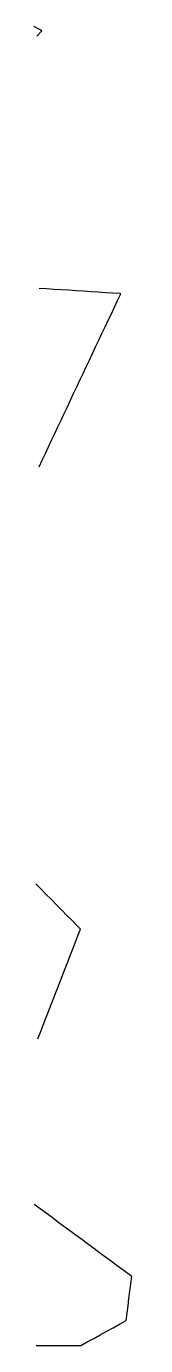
# Model space of a CAD drawing. Header units: millimetres. Extents: x 32 to 3054, y 42 to 5568.
# Drawn here: x 1944.5 to 1956.9, y 5079.2 to 5258.5 of the extents above; entities that cross this region are included whole.
import ezdxf

# ---------------------------------------------------------------- set-up
doc = ezdxf.new("R2010")
doc.units = ezdxf.units.MM
doc.layers.add('ALL_ISLANDS', color=7, linetype='Continuous')
doc.layers.add('OUTLINE_ISLAND_01', color=7, linetype='Continuous')

msp = doc.modelspace()

# ---------------------------------------------------------------- linework, layer by layer
at = {"layer": 'ALL_ISLANDS'}
for points in [[(1944.0515, 5257.124), (1944.7283, 5257.8601), (1944.5183, 5257.9774), (1943.6452, 5258.4649)], [(1944.3623, 5198.615), (1944.788, 5199.5199), (1945.2137, 5200.4248), (1945.6394, 5201.3296), (1946.0651, 5202.2345), (1946.4908, 5203.1393), (1946.9165, 5204.0442), (1947.3422, 5204.9491), (1947.7679, 5205.8539), (1948.1936, 5206.7588), (1948.6194, 5207.6636), (1949.0451, 5208.5685), (1949.4708, 5209.4734), (1949.8965, 5210.3782), (1950.3222, 5211.2831), (1950.7479, 5212.1879), (1951.1736, 5213.0928), (1951.5993, 5213.9977), (1952.025, 5214.9025), (1952.4508, 5215.8074), (1952.8765, 5216.7122), (1953.3022, 5217.6171), (1953.7279, 5218.522), (1954.1536, 5219.4268), (1954.5793, 5220.3317), (1955.005, 5221.2365), (1955.4307, 5222.1414), (1955.3554, 5222.1463), (1954.3575, 5222.2114), (1953.3596, 5222.2765), (1952.3617, 5222.3416), (1951.3638, 5222.4067), (1950.366, 5222.4718), (1949.3681, 5222.5369), (1948.3702, 5222.602), (1947.3723, 5222.6671), (1946.3744, 5222.7322), (1945.3766, 5222.7973), (1944.3787, 5222.8624)], [(1944.1818, 5120.8804), (1944.5442, 5121.8124), (1944.9065, 5122.7445), (1945.2688, 5123.6765), (1945.6312, 5124.6086), (1945.9935, 5125.5406), (1946.3559, 5126.4727), (1946.7182, 5127.4047), (1947.0805, 5128.3368), (1947.4429, 5129.2688), (1947.8052, 5130.2009), (1948.1675, 5131.1329), (1948.5299, 5132.065), (1948.8922, 5132.997), (1949.2545, 5133.9291), (1949.6169, 5134.8611), (1949.9792, 5135.7931), (1949.5373, 5136.2417), (1948.8354, 5136.954), (1948.1335, 5137.6663), (1947.4317, 5138.3787), (1946.7298, 5139.091), (1946.028, 5139.8033), (1945.3261, 5140.5156), (1944.6243, 5141.2279), (1943.9224, 5141.9403)], [(1943.9878, 5079.2087), (1944.9878, 5079.207), (1945.9878, 5079.2053), (1946.9878, 5079.2037), (1947.9878, 5079.202), (1948.9878, 5079.2004), (1949.9878, 5079.1987), (1950.0181, 5079.2154), (1950.894, 5079.6977), (1951.77, 5080.1801), (1952.6459, 5080.6625), (1953.5219, 5081.1449), (1954.3979, 5081.6273), (1955.2738, 5082.1096), (1956.1498, 5082.592), (1956.1536, 5082.621), (1956.283, 5083.6126), (1956.4124, 5084.6042), (1956.5418, 5085.5958), (1956.6712, 5086.5874), (1956.8006, 5087.579), (1956.9301, 5088.5706), (1956.5617, 5088.8438), (1955.7586, 5089.4396), (1954.9554, 5090.0354), (1954.1523, 5090.6312), (1953.3491, 5091.227), (1952.546, 5091.8228), (1951.7429, 5092.4186), (1950.9397, 5093.0144), (1950.1366, 5093.6102), (1949.3335, 5094.206), (1948.5303, 5094.8018), (1947.7272, 5095.3976), (1946.924, 5095.9934), (1946.1209, 5096.5892), (1945.3178, 5097.1849), (1944.5146, 5097.7807), (1943.7115, 5098.3765)]]:
    msp.add_lwpolyline(points, dxfattribs=at)
at = {"layer": 'OUTLINE_ISLAND_01'}
for points in [[(1944.0515, 5257.124), (1944.7283, 5257.8601), (1944.5183, 5257.9774), (1943.6452, 5258.4649)], [(1944.3623, 5198.615), (1944.788, 5199.5199), (1945.2137, 5200.4248), (1945.6394, 5201.3296), (1946.0651, 5202.2345), (1946.4908, 5203.1393), (1946.9165, 5204.0442), (1947.3422, 5204.9491), (1947.7679, 5205.8539), (1948.1936, 5206.7588), (1948.6194, 5207.6636), (1949.0451, 5208.5685), (1949.4708, 5209.4734), (1949.8965, 5210.3782), (1950.3222, 5211.2831), (1950.7479, 5212.1879), (1951.1736, 5213.0928), (1951.5993, 5213.9977), (1952.025, 5214.9025), (1952.4508, 5215.8074), (1952.8765, 5216.7122), (1953.3022, 5217.6171), (1953.7279, 5218.522), (1954.1536, 5219.4268), (1954.5793, 5220.3317), (1955.005, 5221.2365), (1955.4307, 5222.1414), (1955.3554, 5222.1463), (1954.3575, 5222.2114), (1953.3596, 5222.2765), (1952.3617, 5222.3416), (1951.3638, 5222.4067), (1950.366, 5222.4718), (1949.3681, 5222.5369), (1948.3702, 5222.602), (1947.3723, 5222.6671), (1946.3744, 5222.7322), (1945.3766, 5222.7973), (1944.3787, 5222.8624)], [(1944.1818, 5120.8804), (1944.5442, 5121.8124), (1944.9065, 5122.7445), (1945.2688, 5123.6765), (1945.6312, 5124.6086), (1945.9935, 5125.5406), (1946.3559, 5126.4727), (1946.7182, 5127.4047), (1947.0805, 5128.3368), (1947.4429, 5129.2688), (1947.8052, 5130.2009), (1948.1675, 5131.1329), (1948.5299, 5132.065), (1948.8922, 5132.997), (1949.2545, 5133.9291), (1949.6169, 5134.8611), (1949.9792, 5135.7931), (1949.5373, 5136.2417), (1948.8354, 5136.954), (1948.1335, 5137.6663), (1947.4317, 5138.3787), (1946.7298, 5139.091), (1946.028, 5139.8033), (1945.3261, 5140.5156), (1944.6243, 5141.2279), (1943.9224, 5141.9403)], [(1943.9878, 5079.2087), (1944.9878, 5079.207), (1945.9878, 5079.2053), (1946.9878, 5079.2037), (1947.9878, 5079.202), (1948.9878, 5079.2004), (1949.9878, 5079.1987), (1950.0181, 5079.2154), (1950.894, 5079.6977), (1951.77, 5080.1801), (1952.6459, 5080.6625), (1953.5219, 5081.1449), (1954.3979, 5081.6273), (1955.2738, 5082.1096), (1956.1498, 5082.592), (1956.1536, 5082.621), (1956.283, 5083.6126), (1956.4124, 5084.6042), (1956.5418, 5085.5958), (1956.6712, 5086.5874), (1956.8006, 5087.579), (1956.9301, 5088.5706), (1956.5617, 5088.8438), (1955.7586, 5089.4396), (1954.9554, 5090.0354), (1954.1523, 5090.6312), (1953.3491, 5091.227), (1952.546, 5091.8228), (1951.7429, 5092.4186), (1950.9397, 5093.0144), (1950.1366, 5093.6102), (1949.3335, 5094.206), (1948.5303, 5094.8018), (1947.7272, 5095.3976), (1946.924, 5095.9934), (1946.1209, 5096.5892), (1945.3178, 5097.1849), (1944.5146, 5097.7807), (1943.7115, 5098.3765)]]:
    msp.add_lwpolyline(points, dxfattribs=at)

doc.saveas('drawing.dxf')
